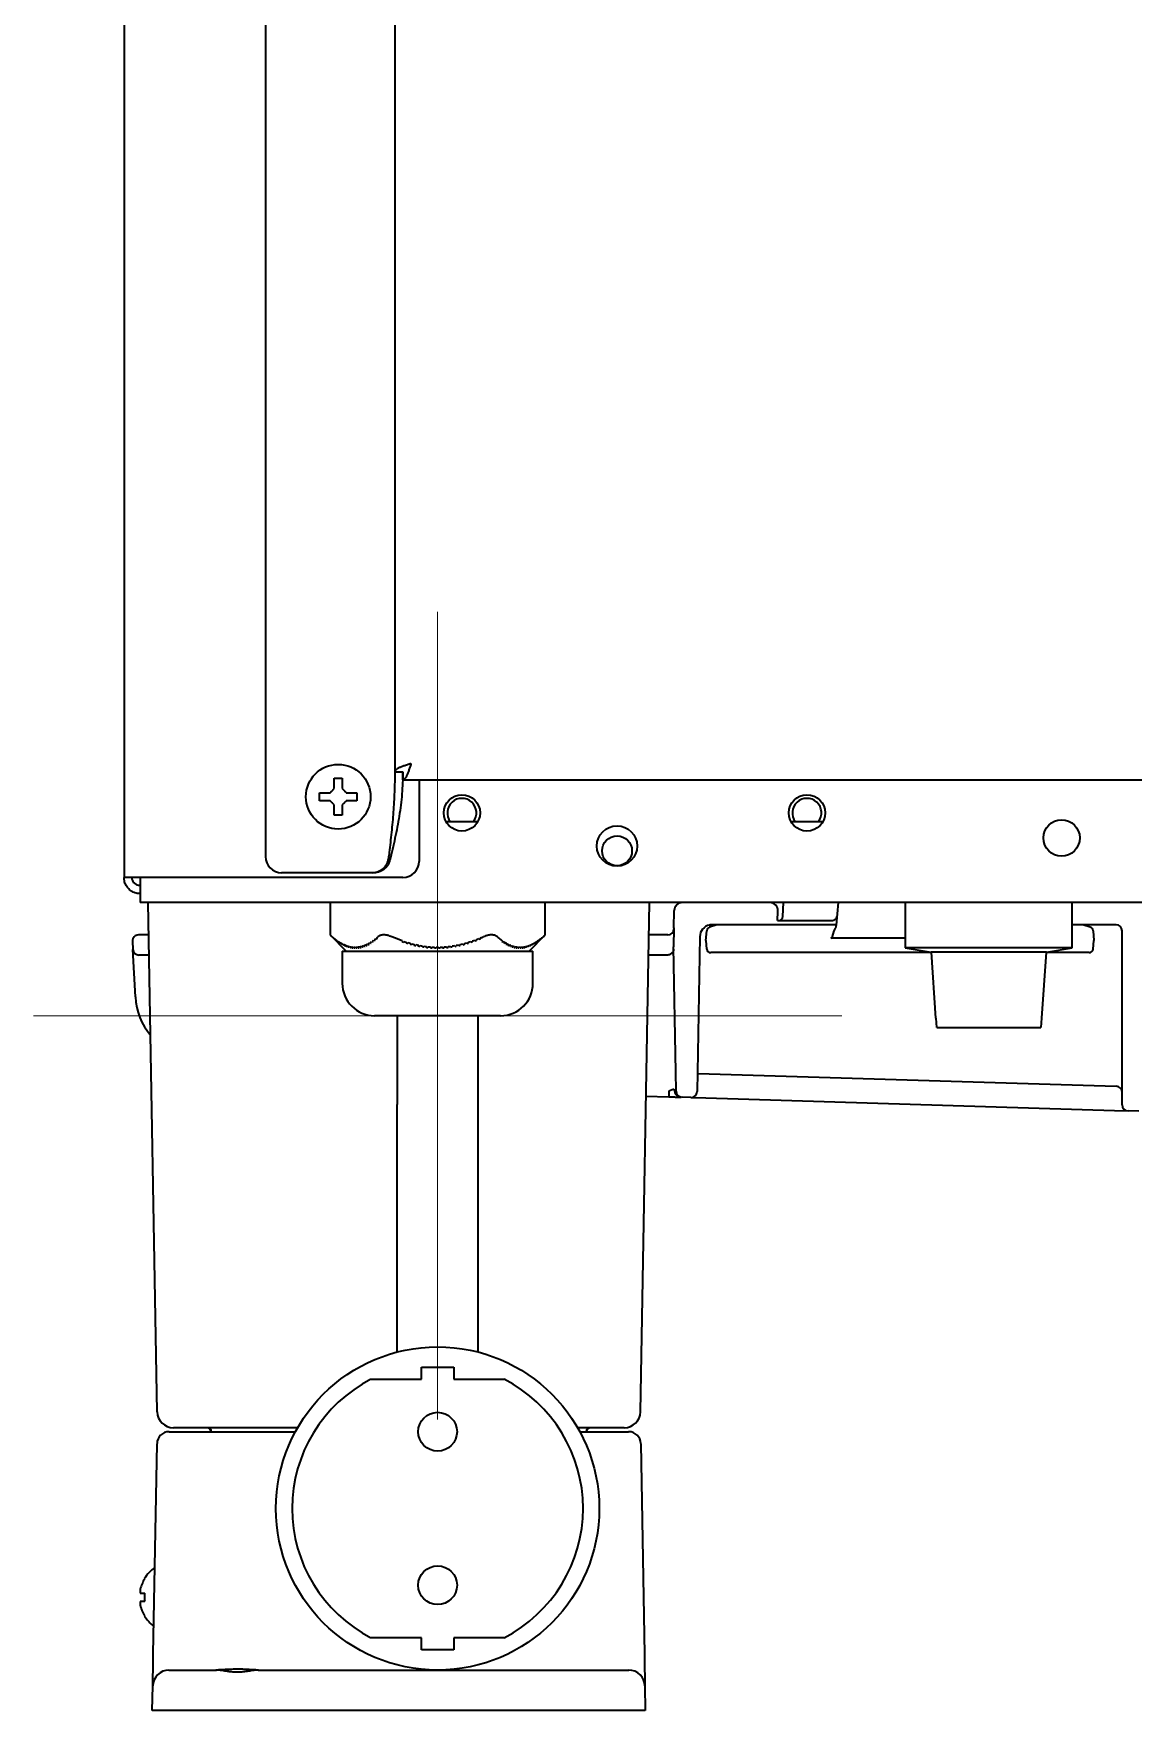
# Model space of a CAD drawing. Extents: x 5809 to 10669, y -850 to 3566.
# Drawn here: x 5809.4 to 5945.5, y 1270.8 to 1478.4 of the extents above; entities that cross this region are included whole.
import ezdxf

# ---------------------------------------------------------------- set-up
doc = ezdxf.new("R2010")
doc.units = 0
doc.header["$LTSCALE"] = 5
doc.layers.get('0').update_dxf_attribs({"linetype": 'CONTINUOUS', "lineweight": 0})
doc.layers.add('1', color=7, linetype='CONTINUOUS', true_color=0xffffff)

msp = doc.modelspace()

# ---------------------------------------------------------------- linework, layer by layer
at = {"color": 1}
for p, q in [((5859.37, 1406.83), (5859.37, 1306.83)), ((5809.37, 1356.83), (5909.37, 1356.83))]:
    msp.add_line(p, q, dxfattribs=at)
at = {"layer": '1', "color": 7, "linetype": 'Continuous', "lineweight": 35}
for p, q in [((5820.57, 2073.35), (5820.57, 1373.93)), ((5854.07, 2068.68), (5854.07, 1387.03)), ((5838.07, 2065.03), (5838.07, 1376.53)), ((5854.07, 1387.03), (5855.07, 1387.03)), ((5855.07, 1386.03), (5855.07, 1387.03)), ((5855.07, 1386.03), (6231.07, 1386.03)), ((5857.07, 1386.03), (5857.07, 1375.93)), ((5844.77, 1383.93), (5844.77, 1384.43)), ((5844.77, 1383.43), (5844.77, 1383.93)), ((5849.37, 1384.43), (5849.37, 1383.93)), ((5849.37, 1383.93), (5849.37, 1383.43)), ((5864.34, 1380.83), (5860.41, 1380.83)), ((5907.04, 1380.83), (5903.11, 1380.83)), ((5851.26, 1374.53), (5840.07, 1374.53)), ((5851.48, 1374.53), (5851.26, 1374.53)), ((5822.57, 1373.93), (5820.57, 1373.93)), ((5855.07, 1373.93), (5822.57, 1373.93)), ((5822.57, 1373.93), (5822.57, 1372.83)), ((5822.57, 1372.83), (5822.57, 1370.83)), ((6678.57, 1370.83), (5822.57, 1370.83)), ((5824.67, 1307.79), (5823.57, 1370.83)), ((5846.06, 1370.83), (5846.06, 1366.83)), ((5872.69, 1366.83), (5872.69, 1370.83)), ((5884.47, 1307.79), (5885.57, 1370.83)), ((5900.7, 1370.83), (5900.7, 1370.8)), ((5902.09, 1369.11), (5902.15, 1370.83)), ((5908.92, 1370.83), (5908.67, 1368.03)), ((5917.24, 1370.83), (5917.24, 1365.23)), ((5937.9, 1365.23), (5937.9, 1370.83)), ((5888.61, 1367.72), (5888.65, 1369.84)), ((5893.92, 1368.08), (5893.02, 1367.77)), ((5908.67, 1368.08), (5893.31, 1368.08)), ((5908.67, 1368.08), (5897.31, 1368.08)), ((5901.42, 1368.63), (5908.26, 1368.63)), ((5943.32, 1368.08), (5937.9, 1368.08)), ((5940.13, 1367.77), (5939.22, 1368.08)), ((5821.61, 1366.04), (5821.67, 1365.04)), ((5823.64, 1366.83), (5822.36, 1366.83)), ((5846.06, 1366.83), (5848.06, 1364.83)), ((5846.96, 1366.1), (5847.04, 1366.01)), ((5847.06, 1366.03), (5847.14, 1365.94)), ((5847.21, 1365.94), (5847.29, 1365.84)), ((5847.31, 1365.87), (5847.39, 1365.78)), ((5851.04, 1365.75), (5850.96, 1365.85)), ((5851.14, 1365.81), (5851.06, 1365.91)), ((5851.29, 1365.91), (5851.21, 1366)), ((5851.39, 1365.98), (5851.31, 1366.07)), ((5851.54, 1366.08), (5851.46, 1366.18)), ((5854.98, 1366.1), (5854.98, 1366.01)), ((5855.18, 1366.03), (5855.18, 1365.94)), ((5855.48, 1365.94), (5855.48, 1365.84)), ((5855.68, 1365.87), (5855.68, 1365.78)), ((5862.98, 1365.75), (5862.98, 1365.85)), ((5863.18, 1365.81), (5863.18, 1365.91)), ((5863.48, 1365.91), (5863.48, 1366)), ((5863.68, 1365.98), (5863.68, 1366.07)), ((5863.98, 1366.08), (5863.98, 1366.18)), ((5864.18, 1366.16), (5864.18, 1366.25)), ((5864.48, 1366.28), (5864.48, 1366.37)), ((5864.68, 1366.36), (5864.68, 1366.45)), ((5867.4, 1366.1), (5867.31, 1366.01)), ((5867.5, 1366.03), (5867.41, 1365.94)), ((5867.65, 1365.94), (5867.56, 1365.84)), ((5867.75, 1365.87), (5867.66, 1365.78)), ((5870.69, 1364.83), (5872.69, 1366.83)), ((5871.31, 1365.75), (5871.4, 1365.85)), ((5871.41, 1365.81), (5871.5, 1365.91)), ((5871.56, 1365.91), (5871.65, 1366)), ((5871.66, 1365.98), (5871.75, 1366.07)), ((5871.81, 1366.08), (5871.9, 1366.18)), ((5887.86, 1366.83), (5885.5, 1366.83)), ((5888.61, 1367.72), (5888.57, 1365.33)), ((5891.81, 1366.6), (5891.51, 1349.84)), ((5892.57, 1366.13), (5892.68, 1367.34)), ((5892.57, 1366.13), (5892.66, 1365.08)), ((5917.24, 1366.41), (5908.03, 1366.41)), ((5940.47, 1367.34), (5940.57, 1366.13)), ((5940.48, 1365.08), (5940.57, 1366.13)), ((5944.07, 1348.2), (5944.07, 1367.33)), ((5821.97, 1359.15), (5821.67, 1365.04)), ((5823.69, 1364.33), (5822.42, 1364.33)), ((5847.46, 1365.79), (5847.54, 1365.69)), ((5847.56, 1365.73), (5847.64, 1365.64)), ((5847.57, 1364.83), (5871.17, 1364.83)), ((5847.57, 1364.83), (5847.57, 1360.83)), ((5847.71, 1365.66), (5847.79, 1365.56)), ((5847.81, 1365.61), (5847.89, 1365.52)), ((5847.96, 1365.55), (5848.04, 1365.45)), ((5848.06, 1365.51), (5848.14, 1365.41)), ((5848.21, 1365.46), (5848.29, 1365.36)), ((5848.31, 1365.43), (5848.39, 1365.33)), ((5848.46, 1365.39), (5848.54, 1365.29)), ((5848.56, 1365.37), (5848.64, 1365.27)), ((5848.71, 1365.34), (5848.79, 1365.24)), ((5848.81, 1365.33), (5848.89, 1365.23)), ((5848.96, 1365.32), (5849.04, 1365.22)), ((5849.06, 1365.31), (5849.14, 1365.21)), ((5849.21, 1365.31), (5849.29, 1365.21)), ((5849.31, 1365.31), (5849.39, 1365.21)), ((5849.54, 1365.23), (5849.46, 1365.33)), ((5849.64, 1365.24), (5849.56, 1365.34)), ((5849.79, 1365.26), (5849.71, 1365.36)), ((5849.89, 1365.28), (5849.81, 1365.38)), ((5850.04, 1365.32), (5849.96, 1365.42)), ((5850.14, 1365.35), (5850.06, 1365.45)), ((5850.29, 1365.4), (5850.21, 1365.5)), ((5850.39, 1365.44), (5850.31, 1365.53)), ((5850.54, 1365.5), (5850.46, 1365.59)), ((5850.64, 1365.54), (5850.56, 1365.64)), ((5850.79, 1365.62), (5850.71, 1365.71)), ((5850.89, 1365.67), (5850.81, 1365.76)), ((5855.98, 1365.79), (5855.98, 1365.69)), ((5856.18, 1365.73), (5856.18, 1365.64)), ((5856.48, 1365.66), (5856.48, 1365.56)), ((5856.68, 1365.61), (5856.68, 1365.52)), ((5856.98, 1365.55), (5856.98, 1365.45)), ((5857.18, 1365.51), (5857.18, 1365.41)), ((5857.48, 1365.46), (5857.48, 1365.36)), ((5857.68, 1365.43), (5857.68, 1365.33)), ((5857.98, 1365.39), (5857.98, 1365.29)), ((5858.18, 1365.37), (5858.18, 1365.27)), ((5858.48, 1365.34), (5858.48, 1365.24)), ((5858.68, 1365.33), (5858.68, 1365.23)), ((5858.98, 1365.32), (5858.98, 1365.22)), ((5859.18, 1365.31), (5859.18, 1365.21)), ((5859.48, 1365.31), (5859.48, 1365.21)), ((5859.68, 1365.31), (5859.68, 1365.21)), ((5859.98, 1365.23), (5859.98, 1365.33)), ((5860.18, 1365.24), (5860.18, 1365.34)), ((5860.48, 1365.26), (5860.48, 1365.36)), ((5860.68, 1365.28), (5860.68, 1365.38)), ((5860.98, 1365.32), (5860.98, 1365.42)), ((5861.18, 1365.35), (5861.18, 1365.45)), ((5861.48, 1365.4), (5861.48, 1365.5)), ((5861.68, 1365.44), (5861.68, 1365.53)), ((5861.98, 1365.5), (5861.98, 1365.59)), ((5862.18, 1365.54), (5862.18, 1365.64)), ((5862.48, 1365.62), (5862.48, 1365.71)), ((5862.68, 1365.67), (5862.68, 1365.76)), ((5867.9, 1365.79), (5867.81, 1365.69)), ((5868, 1365.73), (5867.91, 1365.64)), ((5868.15, 1365.66), (5868.06, 1365.56)), ((5868.25, 1365.61), (5868.16, 1365.52)), ((5868.4, 1365.55), (5868.31, 1365.45)), ((5868.5, 1365.51), (5868.41, 1365.41)), ((5868.65, 1365.46), (5868.56, 1365.36)), ((5868.75, 1365.43), (5868.66, 1365.33)), ((5868.9, 1365.39), (5868.81, 1365.29)), ((5869, 1365.37), (5868.91, 1365.27)), ((5869.15, 1365.34), (5869.06, 1365.24)), ((5869.25, 1365.33), (5869.16, 1365.23)), ((5869.4, 1365.32), (5869.31, 1365.22)), ((5869.5, 1365.31), (5869.41, 1365.21)), ((5869.65, 1365.31), (5869.56, 1365.21)), ((5869.75, 1365.31), (5869.66, 1365.21)), ((5869.81, 1365.23), (5869.9, 1365.33)), ((5869.91, 1365.24), (5870, 1365.34)), ((5870.06, 1365.26), (5870.15, 1365.36)), ((5870.16, 1365.28), (5870.25, 1365.38)), ((5870.31, 1365.32), (5870.4, 1365.42)), ((5870.41, 1365.35), (5870.5, 1365.45)), ((5870.56, 1365.4), (5870.65, 1365.5)), ((5870.66, 1365.44), (5870.75, 1365.53)), ((5870.81, 1365.5), (5870.9, 1365.59)), ((5870.91, 1365.54), (5871, 1365.64)), ((5871.06, 1365.62), (5871.15, 1365.71)), ((5871.16, 1365.67), (5871.25, 1365.76)), ((5871.17, 1360.83), (5871.17, 1364.83)), ((5887.85, 1364.33), (5885.46, 1364.33)), ((5888.57, 1365.32), (5888.57, 1365.33)), ((5888.84, 1349.88), (5888.57, 1365.32)), ((5900.57, 1364.63), (5893.16, 1364.63)), ((5920.43, 1364.63), (5900.57, 1364.63)), ((5917.24, 1365.23), (5920.42, 1364.67)), ((5927.57, 1365.23), (5917.24, 1365.23)), ((5920.42, 1364.67), (5920.99, 1356.53)), ((5934.72, 1364.67), (5920.42, 1364.67)), ((5937.9, 1365.23), (5927.57, 1365.23)), ((5934.15, 1356.53), (5934.72, 1364.67)), ((5934.72, 1364.67), (5937.9, 1365.23)), ((5939.98, 1364.63), (5934.72, 1364.63)), ((5867.17, 1356.83), (5851.57, 1356.83)), ((5854.37, 1356.83), (5854.37, 1345.83)), ((5864.37, 1345.83), (5864.37, 1356.83)), ((5921.07, 1356.53), (5920.99, 1356.53)), ((5921.15, 1355.37), (5921.07, 1356.53)), ((5934.08, 1356.53), (5934, 1355.37)), ((5934.15, 1356.53), (5934.08, 1356.53)), ((5921.15, 1355.37), (5934, 1355.37)), ((5888.88, 1347.47), (5888.84, 1349.88)), ((5891.51, 1349.84), (5891.47, 1347.44)), ((5891.51, 1349.68), (5892.99, 1349.64)), ((5892.99, 1349.64), (5943.35, 1348.09)), ((5888.76, 1347.31), (5888.74, 1347.29)), ((5944.07, 1345.79), (5944.07, 1348.2)), ((5854.37, 1315.19), (5854.37, 1345.83)), ((5864.37, 1315.19), (5864.37, 1345.83)), ((5885.15, 1346.87), (5888, 1346.79)), ((5889.27, 1346.77), (5889.43, 1346.74)), ((5890.7, 1346.7), (5889.61, 1346.74)), ((5890.7, 1346.7), (5892.54, 1346.65)), ((5892.54, 1346.65), (5943.14, 1345.1)), ((5943.14, 1345.1), (5944.8, 1345.04)), ((5946.14, 1345), (5944.8, 1345.04)), ((5857.37, 1313.33), (5861.37, 1313.33)), ((5857.37, 1311.83), (5857.37, 1313.33)), ((5861.37, 1313.33), (5861.37, 1311.83)), ((5851.13, 1311.83), (5857.37, 1311.83)), ((5861.37, 1311.83), (5867.62, 1311.83)), ((5828.67, 1305.83), (5826.67, 1305.83)), ((5842.05, 1305.83), (5828.67, 1305.83)), ((5880.47, 1305.83), (5876.69, 1305.83)), ((5882.47, 1305.83), (5880.47, 1305.83)), ((5824.19, 1277.79), (5824.65, 1303.85)), ((5826.15, 1305.33), (5828.65, 1305.33)), ((5828.65, 1305.33), (5841.77, 1305.33)), ((5831.33, 1305.33), (5831.33, 1305.33)), ((5876.97, 1305.33), (5880.5, 1305.33)), ((5877.81, 1305.33), (5877.81, 1305.33)), ((5880.5, 1305.33), (5883, 1305.33)), ((5884.5, 1303.85), (5884.95, 1277.79)), ((5823.09, 1287.13), (5823.13, 1287.13)), ((5823.13, 1282.53), (5823.09, 1282.53)), ((5857.37, 1279.83), (5851.13, 1279.83)), ((5857.37, 1278.33), (5857.37, 1279.83)), ((5861.37, 1279.83), (5861.37, 1278.33)), ((5867.62, 1279.83), (5861.37, 1279.83)), ((5861.37, 1278.33), (5857.37, 1278.33)), ((5826.13, 1275.83), (5828.13, 1275.83)), ((5828.13, 1275.83), (5832, 1275.83)), ((5837.15, 1275.83), (5881.02, 1275.83)), ((5881.02, 1275.83), (5883.02, 1275.83)), ((5824.07, 1270.83), (5824.13, 1273.86)), ((5885.02, 1273.86), (5885.07, 1270.83)), ((5828.07, 1270.83), (5824.07, 1270.83)), ((5881.07, 1270.83), (5828.07, 1270.83)), ((5885.07, 1270.83), (5881.07, 1270.83))]:
    msp.add_line(p, q, dxfattribs=at)
for centre, radius in [((5847.07, 1383.93), 4), ((5862.37, 1381.93), 2.25), ((5905.07, 1381.93), 2.25), ((5936.57, 1378.83), 2.25), ((5881.57, 1377.83), 2.5), ((5881.57, 1377.23), 1.85), ((5859.37, 1295.83), 20), ((5859.37, 1305.33), 2.4), ((5859.37, 1286.33), 2.4)]:
    msp.add_circle(centre, radius, dxfattribs=at)
for centre, radius, start, end in [((5862.37, 1381.93), 1.8, 322.335, 217.6651), ((5905.07, 1381.93), 1.8, 322.335, 217.6651), ((5840.07, 1376.53), 2, 180, 270), ((5855.07, 1375.93), 2, 270, 0), ((5889.65, 1369.83), 1, 90, 179), ((5893.31, 1366.58), 1.5, 101.3798, 179), ((5901.59, 1369.13), 0.5, 270, 358), ((5908.26, 1369.13), 0.5, 270, 355), ((5943.32, 1367.33), 0.75, 0, 90), ((5822.36, 1366.08), 0.75, 90, 183), ((5860.52, 1381.78), 16.72, 250.6347, 251.3596), ((5860.32, 1381.37), 16.18, 251.4874, 252.6044), ((5860.01, 1380.36), 15.12, 253.3699, 254.5529), ((5858.78, 1380.2), 14.96, 285.1095, 286.3033), ((5858.49, 1381.19), 15.99, 287.0762, 288.2044), ((5858.29, 1381.59), 16.51, 288.3309, 289.0635), ((5858.11, 1382.33), 17.18, 288.9327, 289.9937), ((5857.85, 1382.81), 17.81, 290.127, 290.8138), ((5857.63, 1383.61), 18.56, 290.6769, 291.6703), ((5857.31, 1384.19), 19.29, 291.8086, 292.4498), ((5857.01, 1385.13), 20.19, 292.3099, 293.3875), ((5887.86, 1367.58), 0.75, 270, 359), ((5893.18, 1367.3), 0.5, 108.4349, 175), ((5939.97, 1367.3), 0.5, 5, 71.5651), ((5822.42, 1365.08), 0.75, 183, 270), ((5860.17, 1380.68), 15.57, 252.4802, 253.2505), ((5859.89, 1379.74), 14.58, 254.4385, 255.2528), ((5859.77, 1379.49), 14.22, 255.3616, 256.6075), ((5859.69, 1378.93), 13.75, 256.5049, 257.3605), ((5859.61, 1378.77), 13.47, 257.4568, 258.7606), ((5859.55, 1378.27), 13.07, 258.6721, 259.565), ((5859.49, 1378.17), 12.87, 259.6467, 261.0015), ((5859.46, 1377.74), 12.53, 260.9289, 261.8539), ((5859.42, 1377.71), 12.41, 261.9191, 263.3162), ((5859.4, 1377.34), 12.13, 263.2614, 264.2119), ((5859.39, 1377.38), 12.08, 264.2591, 265.6881), ((5859.38, 1377.07), 11.86, 265.6523, 266.6207), ((5859.38, 1377.18), 11.87, 266.6487, 268.0978), ((5859.37, 1376.93), 11.72, 268.082, 269.06), ((5859.37, 1377.11), 11.8, 269.068, 270.5245), ((5859.37, 1376.92), 11.71, 270.5291, 271.5078), ((5859.37, 1377.16), 11.85, 271.4954, 272.9467), ((5859.37, 1377.04), 11.83, 272.9713, 273.9419), ((5859.36, 1377.34), 12.03, 273.9095, 275.3427), ((5859.35, 1377.28), 12.07, 275.3867, 276.3408), ((5859.33, 1377.65), 12.34, 276.2891, 277.6923), ((5859.3, 1377.66), 12.45, 277.7546, 278.6844), ((5859.27, 1378.09), 12.78, 278.6147, 279.9773), ((5859.22, 1378.17), 12.97, 280.0563, 280.955), ((5859.16, 1378.66), 13.36, 280.869, 282.1819), ((5859.08, 1378.81), 13.62, 282.2759, 283.138), ((5859, 1379.36), 14.08, 283.0377, 284.2937), ((5858.89, 1379.59), 14.43, 284.4006, 285.222), ((5858.63, 1380.52), 15.39, 286.421, 287.1989), ((5893.16, 1365.13), 0.5, 185, 270), ((5939.98, 1365.13), 0.5, 270, 355), ((5851.57, 1360.83), 4, 180, 270), ((5867.17, 1360.83), 4, 270, 0), ((5829.96, 1359.57), 8, 183, 220.2671), ((5889.63, 1347.49), 0.75, 181, 268.243), ((5890.72, 1347.45), 0.75, 268.243, 359), ((5943.32, 1347.34), 0.75, 0, 88.243), ((5944.82, 1345.79), 0.75, 180, 268.243), ((5859.37, 1295.83), 18, 117.266, 242.734), ((5859.37, 1295.83), 18, 297.266, 62.734), ((5826.67, 1307.83), 2, 181, 270), ((5882.47, 1307.83), 2, 270, 359), ((5830.83, 1305.33), 0.5, 1, 90), ((5830.87, 1305.33), 0.5, 0, 90), ((5878.27, 1305.33), 0.5, 90, 180), ((5878.31, 1305.33), 0.5, 90, 179), ((5826.15, 1303.83), 1.5, 90, 179), ((5883, 1303.83), 1.5, 1, 90), ((5827.19, 1284.63), 4.8, 125.8498, 148.4186), ((5826.87, 1284.83), 3.78, 172.3959, 179.9965), ((5826.87, 1284.83), 3.78, 180.0035, 187.6041), ((5827.19, 1285.03), 4.8, 211.5837, 232.2532), ((5826.13, 1273.83), 2, 90, 179), ((5883.02, 1273.83), 2, 1, 90)]:
    msp.add_arc(centre, radius, start, end, dxfattribs=at)
for centre, major_axis, ratio, start_param, end_param in [((5900.48, 1369.83), (0.707, 0.707), 1, 5.442385, 7.068565), ((5849.82, 1381.78), (0, 16.72), 0.5, 2.803604, 2.816256), ((5849.63, 1381.37), (0, 16.18), 0.5, 2.818486, 2.837982), ((5849.47, 1380.36), (0, 15.12), 0.5, 2.851342, 2.87199), ((5848.86, 1380.2), (0, 14.96), 0.5, 3.405302, 3.426138), ((5848.71, 1381.19), (0, 15.99), 0.5, 3.439628, 3.459319), ((5848.7, 1381.59), (0, 16.51), 0.5, 3.461528, 3.474314), ((5848.52, 1382.33), (0, 17.18), 0.5, 3.472031, 3.490549), ((5848.48, 1382.81), (0, 17.81), 0.5, 3.492876, 3.504862), ((5848.28, 1383.61), (0, 18.56), 0.5, 3.502473, 3.519811), ((5983.26, 1530.47), (0, 223.82), 0.866025, 2.394555, 2.395164), ((5969.56, 1514.66), (0, 201.27), 0.866025, 2.39908, 2.399754), ((5848.21, 1384.19), (0, 19.29), 0.5, 3.522224, 3.533416), ((5847.97, 1385.13), (0, 20.19), 0.5, 3.530974, 3.549782), ((5961.7, 1505.59), (0, 188.32), 0.866025, 2.402197, 2.402916), ((5870.08, 1381.78), (0, 16.72), 0.5, 2.803604, 2.816256), ((5870.06, 1381.37), (0, 16.18), 0.5, 2.818486, 2.837982), ((5869.91, 1380.36), (0, 15.12), 0.5, 2.851342, 2.87199), ((5869.3, 1380.2), (0, 14.96), 0.5, 3.405302, 3.426138), ((5869.15, 1381.19), (0, 15.99), 0.5, 3.439628, 3.459319), ((5868.96, 1381.59), (0, 16.51), 0.5, 3.461528, 3.474314), ((5868.96, 1382.33), (0, 17.18), 0.5, 3.472031, 3.490549), ((5868.74, 1382.81), (0, 17.81), 0.5, 3.492876, 3.504862), ((5740.29, 1530.47), (0, 223.82), 0.866025, 3.888021, 3.88863), ((5868.72, 1383.61), (0, 18.56), 0.5, 3.502473, 3.519811), ((5754.29, 1514.66), (0, 201.27), 0.866025, 3.883432, 3.884106), ((5868.48, 1384.19), (0, 19.29), 0.5, 3.522224, 3.533416), ((5762.35, 1505.59), (0, 188.32), 0.866025, 3.88027, 3.880988), ((5868.41, 1385.13), (0, 20.19), 0.5, 3.530974, 3.549782), ((5908.39, 1370.51), (0.36, 4.1), 0.121482, 3.152266, 3.833542), ((5849.64, 1380.68), (0, 15.57), 0.5, 2.835814, 2.849259), ((5849.5, 1379.74), (0, 14.58), 0.5, 2.869992, 2.884205), ((5849.35, 1379.49), (0, 14.22), 0.5, 2.886105, 2.907849), ((5849.4, 1378.93), (0, 13.75), 0.5, 2.90606, 2.920993), ((5849.27, 1378.77), (0, 13.47), 0.5, 2.922673, 2.945428), ((5849.33, 1378.27), (0, 13.07), 0.5, 2.943883, 2.959468), ((5849.21, 1378.17), (0, 12.87), 0.5, 2.960893, 2.984539), ((5849.28, 1377.74), (0, 12.53), 0.5, 2.983273, 2.999417), ((5849.18, 1377.71), (0, 12.41), 0.5, 3.000555, 3.024939), ((5849.26, 1377.34), (0, 12.13), 0.5, 3.023982, 3.040571), ((5849.16, 1377.38), (0, 12.08), 0.5, 3.041395, 3.066336), ((5849.24, 1377.07), (0, 11.86), 0.5, 3.065712, 3.082613), ((5849.15, 1377.18), (0, 11.87), 0.5, 3.083101, 3.108394), ((5849.24, 1376.93), (0, 11.72), 0.5, 3.108118, 3.125186), ((5849.15, 1377.11), (0, 11.8), 0.5, 3.125326, 3.150747), ((5849.24, 1376.92), (0, 11.71), 0.5, 3.150828, 3.167908), ((5849.15, 1377.16), (0, 11.85), 0.5, 3.167692, 3.193022), ((5849.24, 1377.04), (0, 11.83), 0.5, 3.193452, 3.210392), ((5849.15, 1377.34), (0, 12.03), 0.5, 3.209826, 3.234841), ((5849.23, 1377.28), (0, 12.07), 0.5, 3.235609, 3.252261), ((5849.13, 1377.65), (0, 12.34), 0.5, 3.251358, 3.275849), ((5849.2, 1377.66), (0, 12.45), 0.5, 3.276936, 3.293163), ((5849.1, 1378.09), (0, 12.78), 0.5, 3.291947, 3.315729), ((5849.16, 1378.17), (0, 12.97), 0.5, 3.317108, 3.332793), ((5849.05, 1378.66), (0, 13.36), 0.5, 3.331293, 3.354207), ((5849.1, 1378.81), (0, 13.62), 0.5, 3.355847, 3.370895), ((5848.97, 1379.36), (0, 14.08), 0.5, 3.369144, 3.391064), ((5849, 1379.59), (0, 14.43), 0.5, 3.39293, 3.407267), ((5848.87, 1380.52), (0, 15.39), 0.5, 3.428193, 3.44177), ((5869.9, 1380.68), (0, 15.57), 0.5, 2.835814, 2.849259), ((5869.77, 1379.74), (0, 14.58), 0.5, 2.869992, 2.884205), ((5869.79, 1379.49), (0, 14.22), 0.5, 2.886105, 2.907849), ((5869.66, 1378.93), (0, 13.75), 0.5, 2.90606, 2.920993), ((5869.71, 1378.77), (0, 13.47), 0.5, 2.922673, 2.945428), ((5869.59, 1378.27), (0, 13.07), 0.5, 2.943883, 2.959468), ((5869.65, 1378.17), (0, 12.87), 0.5, 2.960893, 2.984539), ((5869.55, 1377.74), (0, 12.53), 0.5, 2.983273, 2.999417), ((5869.62, 1377.71), (0, 12.41), 0.5, 3.000555, 3.024939), ((5869.52, 1377.34), (0, 12.13), 0.5, 3.023982, 3.040571), ((5869.6, 1377.38), (0, 12.08), 0.5, 3.041395, 3.066336), ((5869.51, 1377.07), (0, 11.86), 0.5, 3.065712, 3.082613), ((5869.59, 1377.18), (0, 11.87), 0.5, 3.083101, 3.108394), ((5869.51, 1376.93), (0, 11.72), 0.5, 3.108118, 3.125186), ((5869.59, 1377.11), (0, 11.8), 0.5, 3.125326, 3.150747), ((5869.51, 1376.92), (0, 11.71), 0.5, 3.150828, 3.167908), ((5869.59, 1377.16), (0, 11.85), 0.5, 3.167692, 3.193022), ((5869.5, 1377.04), (0, 11.83), 0.5, 3.193452, 3.210392), ((5869.59, 1377.34), (0, 12.03), 0.5, 3.209826, 3.234841), ((5869.49, 1377.28), (0, 12.07), 0.5, 3.235609, 3.252261), ((5869.57, 1377.65), (0, 12.34), 0.5, 3.251358, 3.275849), ((5869.47, 1377.66), (0, 12.45), 0.5, 3.276936, 3.293163), ((5869.54, 1378.09), (0, 12.78), 0.5, 3.291947, 3.315729), ((5869.43, 1378.17), (0, 12.97), 0.5, 3.317108, 3.332793), ((5869.49, 1378.66), (0, 13.36), 0.5, 3.331293, 3.354207), ((5869.36, 1378.81), (0, 13.62), 0.5, 3.355847, 3.370895), ((5869.41, 1379.36), (0, 14.08), 0.5, 3.369144, 3.391064), ((5869.27, 1379.59), (0, 14.43), 0.5, 3.39293, 3.407267), ((5869.13, 1380.52), (0, 15.39), 0.5, 3.428193, 3.44177), ((5887.94, 1347.46), (0.649, 0.262), 0.028358, 0.116814, 1.499209), ((5889.46, 1347.49), (0.023, 0.75), 0.996609, 1.881575, 2.842741), ((5889.49, 1347.49), (0.023, 0.75), 0.996052, 1.846563, 3.141121)]:
    msp.add_ellipse(centre, major_axis=major_axis, ratio=ratio, start_param=start_param, end_param=end_param, dxfattribs=at)
for points, knots in [([(5854.07, 1387.03), (5854.07, 1386.19), (5854.04, 1384.53), (5853.9, 1382.03), (5853.67, 1379.53), (5853.45, 1377.61), (5853.32, 1376.53), (5853.29, 1376.28)], [0, 0, 0, 0, 0.232572, 0.465144, 0.697716, 0.930287, 1, 1, 1, 1]), ([(5855.07, 1387.03), (5855.07, 1386.57), (5855.06, 1386.11), (5855.02, 1385.19), (5854.99, 1384.74), (5854.92, 1383.82), (5854.87, 1383.36), (5854.75, 1382.45), (5854.69, 1381.99), (5854.54, 1381.07), (5854.46, 1380.62), (5854.29, 1379.7), (5854.19, 1379.24), (5853.99, 1378.33), (5853.89, 1377.87), (5853.67, 1376.95), (5853.56, 1376.5), (5853.45, 1376.04)], [0, 0, 0, 0, 0.125, 0.125, 0.25, 0.25, 0.375, 0.375, 0.5, 0.5, 0.625, 0.625, 0.75, 0.75, 0.875, 0.875, 1, 1, 1, 1]), ([(5847.57, 1386.23), (5847.57, 1386.02), (5847.57, 1385.81), (5847.57, 1385.49), (5847.57, 1385.38), (5847.57, 1385.15), (5847.57, 1385.04), (5847.57, 1384.93)], [0, 0, 0, 0, 0.5, 0.5, 0.75, 0.75, 1, 1, 1, 1]), ([(5844.77, 1384.43), (5844.98, 1384.43), (5845.19, 1384.43), (5845.51, 1384.43), (5845.62, 1384.43), (5845.84, 1384.43), (5845.96, 1384.43), (5846.07, 1384.43)], [0, 0, 0, 0, 0.5, 0.5, 0.75, 0.75, 1, 1, 1, 1]), ([(5846.57, 1381.63), (5846.57, 1381.83), (5846.57, 1382.04), (5846.57, 1382.36), (5846.57, 1382.47), (5846.57, 1382.7), (5846.57, 1382.81), (5846.57, 1382.93)], [0, 0, 0, 0, 0.5, 0.5, 0.75, 0.75, 1, 1, 1, 1]), ([(5849.37, 1383.43), (5849.17, 1383.43), (5848.96, 1383.43), (5848.64, 1383.43), (5848.53, 1383.43), (5848.3, 1383.43), (5848.19, 1383.43), (5848.07, 1383.43)], [0, 0, 0, 0, 0.5, 0.5, 0.75, 0.75, 1, 1, 1, 1]), ([(5853.07, 1375.59), (5853.1, 1375.64), (5853.13, 1375.7), (5853.18, 1375.81), (5853.2, 1375.86), (5853.23, 1375.98), (5853.25, 1376.04), (5853.27, 1376.16), (5853.28, 1376.22), (5853.29, 1376.28)], [0, 0, 0, 0, 0.25, 0.25, 0.5, 0.5, 0.75, 0.75, 1, 1, 1, 1]), ([(5851.26, 1374.53), (5851.35, 1374.53), (5851.44, 1374.53), (5851.63, 1374.56), (5851.72, 1374.57), (5851.85, 1374.61), (5851.89, 1374.62), (5851.96, 1374.65), (5851.98, 1374.65), (5852.02, 1374.67), (5852.04, 1374.68), (5852.15, 1374.72), (5852.23, 1374.76), (5852.39, 1374.85), (5852.47, 1374.91), (5852.56, 1374.98), (5852.58, 1374.99), (5852.61, 1375.02), (5852.66, 1375.07), (5852.71, 1375.11), (5852.81, 1375.21), (5852.87, 1375.28), (5852.95, 1375.39), (5852.98, 1375.43), (5853.01, 1375.49), (5853.03, 1375.51), (5853.05, 1375.55), (5853.06, 1375.57), (5853.07, 1375.59)], [0, 0, 0, 0, 0.125, 0.125, 0.25, 0.25, 0.3125, 0.3125, 0.34375, 0.34375, 0.375, 0.375, 0.5, 0.5, 0.625, 0.625, 0.65625, 0.65625, 0.6875, 0.75, 0.75, 0.875, 0.875, 0.9375, 0.9375, 0.96875, 0.96875, 1, 1, 1, 1]), ([(5853.07, 1375.28), (5853.02, 1375.22), (5852.97, 1375.16), (5852.87, 1375.06), (5852.75, 1374.96), (5852.63, 1374.87), (5852.53, 1374.81), (5852.5, 1374.79), (5852.43, 1374.76), (5852.4, 1374.74), (5852.29, 1374.69), (5852.15, 1374.63), (5852.01, 1374.59), (5851.9, 1374.57), (5851.86, 1374.56), (5851.78, 1374.55), (5851.75, 1374.54), (5851.63, 1374.53), (5851.56, 1374.53), (5851.48, 1374.53)], [0, 0, 0, 0, 0.125, 0.125, 0.25, 0.375, 0.375, 0.4375, 0.4375, 0.5, 0.5, 0.625, 0.75, 0.75, 0.8125, 0.8125, 0.875, 0.875, 1, 1, 1, 1]), ([(5853.45, 1376.04), (5853.43, 1375.97), (5853.41, 1375.9), (5853.36, 1375.77), (5853.34, 1375.7), (5853.27, 1375.57), (5853.24, 1375.51), (5853.18, 1375.42), (5853.16, 1375.39), (5853.12, 1375.33), (5853.1, 1375.3), (5853.07, 1375.28)], [0, 0, 0, 0, 0.25, 0.25, 0.5, 0.5, 0.75, 0.75, 0.875, 0.875, 1, 1, 1, 1]), ([(5893.31, 1368.08), (5893.26, 1368.08), (5893.21, 1368.07), (5893.11, 1368.06), (5893.06, 1368.06), (5893.01, 1368.05)], [0, 0, 0, 0, 0.5, 0.5, 1, 1, 1, 1]), ([(5897.31, 1368.08), (5897.26, 1368.08), (5897.2, 1368.08), (5897.09, 1368.08), (5897.04, 1368.08), (5896.95, 1368.08), (5896.92, 1368.08), (5896.86, 1368.08), (5896.84, 1368.08), (5896.75, 1368.08), (5896.69, 1368.08), (5896.63, 1368.08)], [0, 0, 0, 0, 0.25, 0.25, 0.5, 0.5, 0.625, 0.625, 0.75, 0.75, 1, 1, 1, 1]), ([(5908.67, 1368.03), (5908.67, 1367.97), (5908.65, 1367.91), (5908.63, 1367.82), (5908.62, 1367.79), (5908.59, 1367.73), (5908.58, 1367.7), (5908.56, 1367.64), (5908.54, 1367.62), (5908.52, 1367.56), (5908.5, 1367.53), (5908.48, 1367.47), (5908.47, 1367.45), (5908.44, 1367.39), (5908.43, 1367.36), (5908.43, 1367.33)], [0, 0, 0, 0, 0.25, 0.25, 0.375, 0.375, 0.5, 0.5, 0.625, 0.625, 0.75, 0.75, 0.875, 0.875, 1, 1, 1, 1]), ([(5846.06, 1366.83), (5846.06, 1366.83), (5846.06, 1366.82), (5846.09, 1366.8), (5846.1, 1366.79), (5846.13, 1366.76), (5846.14, 1366.76), (5846.15, 1366.74), (5846.17, 1366.73), (5846.2, 1366.71), (5846.25, 1366.66), (5846.28, 1366.63), (5846.32, 1366.6)], [0, 0, 0, 0, 0.248213, 0.248213, 0.498809, 0.498809, 0.561458, 0.561458, 0.624107, 0.749404, 0.749404, 1, 1, 1, 1]), ([(5853.71, 1366.6), (5853.63, 1366.63), (5853.55, 1366.66), (5853.38, 1366.72), (5853.29, 1366.75), (5853.19, 1366.77), (5853.17, 1366.78), (5853.12, 1366.78), (5853.06, 1366.8), (5853, 1366.81), (5852.87, 1366.82), (5852.79, 1366.83), (5852.7, 1366.83), (5852.68, 1366.83), (5852.64, 1366.82), (5852.58, 1366.82), (5852.53, 1366.82), (5852.42, 1366.8), (5852.36, 1366.79), (5852.28, 1366.76), (5852.26, 1366.76), (5852.23, 1366.74), (5852.19, 1366.73), (5852.15, 1366.71), (5852.07, 1366.66), (5852.02, 1366.63), (5851.98, 1366.6)], [0, 0, 0, 0, 0.125, 0.125, 0.25, 0.25, 0.28125, 0.28125, 0.3125, 0.375, 0.375, 0.5, 0.5, 0.53125, 0.53125, 0.5625, 0.625, 0.625, 0.75, 0.75, 0.78125, 0.78125, 0.8125, 0.875, 0.875, 1, 1, 1, 1]), ([(5866.76, 1366.6), (5866.72, 1366.63), (5866.67, 1366.66), (5866.57, 1366.72), (5866.52, 1366.75), (5866.44, 1366.77), (5866.42, 1366.78), (5866.39, 1366.78), (5866.34, 1366.8), (5866.29, 1366.81), (5866.18, 1366.82), (5866.11, 1366.83), (5866.01, 1366.83), (5865.99, 1366.83), (5865.95, 1366.82), (5865.89, 1366.82), (5865.83, 1366.82), (5865.71, 1366.8), (5865.62, 1366.79), (5865.52, 1366.76), (5865.5, 1366.76), (5865.45, 1366.74), (5865.39, 1366.73), (5865.32, 1366.71), (5865.2, 1366.66), (5865.11, 1366.63), (5865.03, 1366.6)], [0, 0, 0, 0, 0.125, 0.125, 0.25, 0.25, 0.28125, 0.28125, 0.3125, 0.375, 0.375, 0.5, 0.5, 0.53125, 0.53125, 0.5625, 0.625, 0.625, 0.75, 0.75, 0.78125, 0.78125, 0.8125, 0.875, 0.875, 1, 1, 1, 1]), ([(5872.42, 1366.6), (5872.46, 1366.63), (5872.5, 1366.66), (5872.57, 1366.72), (5872.59, 1366.75), (5872.62, 1366.77), (5872.63, 1366.78), (5872.64, 1366.78), (5872.65, 1366.8), (5872.66, 1366.81), (5872.68, 1366.82), (5872.69, 1366.83), (5872.69, 1366.83), (5872.69, 1366.83), (5872.69, 1366.83)], [0, 0, 0, 0, 0.249281, 0.249281, 0.498562, 0.498562, 0.560882, 0.560882, 0.623202, 0.747843, 0.747843, 0.997124, 0.997124, 1, 1, 1, 1]), ([(5888.58, 1365.06), (5888.58, 1365.01), (5888.56, 1364.9), (5888.49, 1364.75), (5888.39, 1364.61), (5888.27, 1364.5), (5888.15, 1364.42), (5888.05, 1364.37), (5887.95, 1364.34), (5887.89, 1364.33), (5887.86, 1364.33), (5887.85, 1364.33)], [0, 0, 0, 0, 0.156521, 0.31511, 0.4653, 0.597763, 0.713849, 0.815738, 0.905013, 0.984511, 1, 1, 1, 1]), ([(5887.98, 1347.5), (5887.98, 1347.49), (5887.98, 1347.47), (5887.98, 1347.45), (5887.98, 1347.44), (5887.98, 1347.4), (5887.98, 1347.38), (5887.98, 1347.31), (5887.98, 1347.27), (5887.98, 1347.2), (5887.98, 1347.18), (5887.98, 1347.14), (5887.98, 1347.12), (5887.98, 1347.06), (5887.98, 1347.03), (5887.98, 1346.96), (5887.98, 1346.93), (5887.98, 1346.9), (5887.98, 1346.89), (5887.98, 1346.88), (5887.98, 1346.88), (5887.98, 1346.86), (5887.99, 1346.85), (5887.99, 1346.82), (5887.99, 1346.81), (5887.99, 1346.8), (5887.99, 1346.8), (5887.99, 1346.79), (5888, 1346.79), (5888, 1346.79), (5888, 1346.79), (5888, 1346.79)], [0, 0, 0, 0, 0.03125, 0.03125, 0.0625, 0.0625, 0.125, 0.125, 0.25, 0.25, 0.3125, 0.3125, 0.375, 0.375, 0.5, 0.5, 0.625, 0.625, 0.65625, 0.65625, 0.6875, 0.6875, 0.75, 0.75, 0.875, 0.875, 0.90625, 0.90625, 0.9375, 0.9375, 1, 1, 1, 1]), ([(5888.58, 1347.72), (5888.61, 1347.65), (5888.67, 1347.51), (5888.72, 1347.36), (5888.74, 1347.29)], [0, 0, 0, 0, 0.499883, 1, 1, 1, 1]), ([(5888, 1346.79), (5888.04, 1346.79), (5888.09, 1346.78), (5888.18, 1346.78), (5888.22, 1346.78), (5888.35, 1346.78), (5888.43, 1346.77), (5888.56, 1346.77), (5888.6, 1346.77), (5888.66, 1346.77), (5888.68, 1346.77), (5888.72, 1346.77), (5888.73, 1346.76), (5888.83, 1346.76), (5888.9, 1346.76), (5888.98, 1346.76), (5889, 1346.76), (5889.03, 1346.76), (5889.08, 1346.75), (5889.15, 1346.75), (5889.2, 1346.75), (5889.24, 1346.75), (5889.25, 1346.75), (5889.27, 1346.75), (5889.28, 1346.75), (5889.33, 1346.75), (5889.36, 1346.75), (5889.4, 1346.74), (5889.41, 1346.74), (5889.42, 1346.74), (5889.42, 1346.74), (5889.43, 1346.74), (5889.43, 1346.74), (5889.43, 1346.74)], [0, 0, 0, 0, 0.0625, 0.0625, 0.125, 0.125, 0.25, 0.25, 0.3125, 0.3125, 0.34375, 0.34375, 0.375, 0.375, 0.5, 0.5, 0.53125, 0.53125, 0.5625, 0.625, 0.6875, 0.6875, 0.71875, 0.71875, 0.75, 0.75, 0.875, 0.875, 0.9375, 0.9375, 0.96875, 0.96875, 1, 1, 1, 1]), ([(5823.13, 1287.13), (5823, 1286.92), (5822.9, 1286.71), (5822.76, 1286.39), (5822.72, 1286.28), (5822.64, 1286.05), (5822.61, 1285.94), (5822.58, 1285.83)], [0, 0, 0, 0, 0.5, 0.5, 0.75, 0.75, 1, 1, 1, 1]), ([(5823.13, 1284.33), (5823, 1284.33), (5822.9, 1284.33), (5822.76, 1284.33), (5822.72, 1284.33), (5822.64, 1284.33), (5822.61, 1284.33), (5822.58, 1284.33)], [0, 0, 0, 0, 0.5, 0.5, 0.75, 0.75, 1, 1, 1, 1]), ([(5824.13, 1273.86), (5824.13, 1273.86), (5824.13, 1273.86), (5824.13, 1273.87), (5824.13, 1273.88), (5824.13, 1273.9), (5824.13, 1273.92), (5824.13, 1273.98), (5824.13, 1274.01), (5824.13, 1274.07), (5824.13, 1274.11), (5824.13, 1274.14), (5824.13, 1274.17), (5824.13, 1274.18), (5824.13, 1274.25), (5824.13, 1274.31), (5824.14, 1274.44), (5824.14, 1274.51), (5824.14, 1274.74), (5824.14, 1274.9), (5824.15, 1275.14), (5824.15, 1275.18), (5824.15, 1275.28), (5824.15, 1275.43), (5824.16, 1275.58), (5824.16, 1275.9), (5824.17, 1276.12), (5824.17, 1276.41), (5824.17, 1276.47), (5824.17, 1276.59), (5824.18, 1276.76), (5824.18, 1276.94), (5824.18, 1277.18), (5824.19, 1277.3), (5824.19, 1277.49), (5824.19, 1277.58), (5824.19, 1277.68), (5824.19, 1277.73), (5824.19, 1277.76), (5824.19, 1277.78), (5824.19, 1277.79)], [0, 0, 0, 0, 0.027789, 0.027789, 0.059151, 0.059151, 0.121874, 0.121874, 0.184598, 0.184598, 0.215959, 0.23164, 0.23164, 0.247321, 0.247321, 0.310044, 0.310044, 0.372767, 0.372767, 0.498214, 0.498214, 0.529576, 0.529576, 0.560937, 0.62366, 0.62366, 0.749107, 0.749107, 0.780469, 0.780469, 0.81183, 0.874553, 0.874553, 0.937277, 0.937277, 0.968638, 0.984319, 0.99216, 0.99216, 1, 1, 1, 1]), ([(5884.95, 1277.79), (5884.95, 1277.78), (5884.95, 1277.76), (5884.95, 1277.73), (5884.95, 1277.68), (5884.96, 1277.58), (5884.96, 1277.36), (5884.96, 1277.18), (5884.97, 1276.82), (5884.97, 1276.59), (5884.98, 1275.9), (5884.99, 1275.47), (5885, 1275.08), (5885, 1275.05), (5885, 1275.01), (5885, 1274.98), (5885, 1274.92), (5885, 1274.79), (5885.01, 1274.66), (5885.01, 1274.44), (5885.01, 1274.31), (5885.01, 1274.18), (5885.01, 1274.17), (5885.01, 1274.14), (5885.02, 1274.11), (5885.02, 1274.07), (5885.02, 1274.01), (5885.02, 1273.98), (5885.02, 1273.92), (5885.02, 1273.9), (5885.02, 1273.87), (5885.02, 1273.86), (5885.02, 1273.86)], [0, 0, 0, 0, 0.007834, 0.007834, 0.015669, 0.031338, 0.062676, 0.125352, 0.125352, 0.250703, 0.250703, 0.501407, 0.501407, 0.517076, 0.517076, 0.532745, 0.532745, 0.564083, 0.626759, 0.626759, 0.75211, 0.75211, 0.767779, 0.767779, 0.783448, 0.814786, 0.814786, 0.877462, 0.877462, 0.940138, 0.940138, 1, 1, 1, 1]), ([(5837.2, 1275.83), (5837.1, 1275.83), (5837, 1275.83), (5836.79, 1275.84), (5836.69, 1275.84), (5836.47, 1275.85), (5836.36, 1275.86), (5836.2, 1275.87), (5836.15, 1275.87), (5836.04, 1275.88), (5835.98, 1275.88), (5835.82, 1275.89), (5835.59, 1275.9), (5835.26, 1275.92), (5834.92, 1275.93), (5834.69, 1275.93), (5834.46, 1275.93), (5834.35, 1275.93), (5834.12, 1275.92), (5834.01, 1275.92), (5833.78, 1275.91), (5833.67, 1275.91), (5833.44, 1275.9), (5833.33, 1275.89), (5833.16, 1275.88), (5833.11, 1275.88), (5833, 1275.87), (5832.94, 1275.87), (5832.78, 1275.86), (5832.67, 1275.85), (5832.46, 1275.84), (5832.36, 1275.84), (5832.15, 1275.83), (5832.05, 1275.83), (5831.94, 1275.83)], [0, 0, 0, 0, 0.0625, 0.0625, 0.125, 0.125, 0.1875, 0.1875, 0.21875, 0.21875, 0.25, 0.25, 0.3125, 0.375, 0.4375, 0.5, 0.5, 0.5625, 0.5625, 0.625, 0.625, 0.6875, 0.6875, 0.75, 0.75, 0.78125, 0.78125, 0.8125, 0.8125, 0.875, 0.875, 0.9375, 0.9375, 1, 1, 1, 1]), ([(5837.15, 1275.83), (5837.06, 1275.83), (5836.97, 1275.82), (5836.82, 1275.81), (5836.77, 1275.81), (5836.68, 1275.79), (5836.63, 1275.79), (5836.48, 1275.77), (5836.37, 1275.75), (5836.17, 1275.72), (5836.06, 1275.7), (5835.85, 1275.67), (5835.74, 1275.65), (5835.51, 1275.62), (5835.4, 1275.6), (5835.26, 1275.59), (5835.23, 1275.59), (5835.17, 1275.58), (5835.08, 1275.57), (5834.99, 1275.57), (5834.82, 1275.55), (5834.7, 1275.55), (5834.46, 1275.55), (5834.34, 1275.55), (5834.11, 1275.57), (5833.99, 1275.58), (5833.82, 1275.6), (5833.73, 1275.61), (5833.65, 1275.62), (5833.59, 1275.62), (5833.56, 1275.63), (5833.42, 1275.65), (5833.31, 1275.67), (5833.14, 1275.69), (5833.09, 1275.7), (5832.98, 1275.72), (5832.93, 1275.73), (5832.77, 1275.75), (5832.67, 1275.77), (5832.52, 1275.79), (5832.47, 1275.79), (5832.37, 1275.81), (5832.32, 1275.81), (5832.18, 1275.82), (5832.09, 1275.83), (5832, 1275.83)], [0, 0, 0, 0, 0.0625, 0.0625, 0.09375, 0.09375, 0.125, 0.125, 0.1875, 0.1875, 0.25, 0.25, 0.3125, 0.3125, 0.375, 0.375, 0.390625, 0.390625, 0.40625, 0.4375, 0.4375, 0.5, 0.5, 0.5625, 0.5625, 0.625, 0.625, 0.65625, 0.671875, 0.671875, 0.6875, 0.6875, 0.75, 0.75, 0.78125, 0.78125, 0.8125, 0.8125, 0.875, 0.875, 0.90625, 0.90625, 0.9375, 0.9375, 1, 1, 1, 1])]:
    msp.add_open_spline(points, degree=3, knots=knots, dxfattribs=at)
for points, degree in [([(5856.07, 1388.03), (5856, 1388), (5855.85, 1387.95), (5855.63, 1387.88), (5855.41, 1387.81), (5855.2, 1387.74), (5855.01, 1387.67), (5854.82, 1387.6), (5854.66, 1387.53), (5854.51, 1387.45), (5854.38, 1387.38), (5854.27, 1387.31), (5854.18, 1387.24), (5854.12, 1387.17), (5854.08, 1387.1), (5854.07, 1387.05), (5854.07, 1387.03)], 3), ([(5856.07, 1388.03), (5856.05, 1387.95), (5856, 1387.8), (5855.93, 1387.58), (5855.86, 1387.36), (5855.79, 1387.16), (5855.72, 1386.96), (5855.64, 1386.78), (5855.57, 1386.61), (5855.5, 1386.46), (5855.43, 1386.33), (5855.36, 1386.22), (5855.29, 1386.13), (5855.22, 1386.07), (5855.14, 1386.03), (5855.1, 1386.03), (5855.07, 1386.03)], 3), ([(5846.07, 1384.43), (5846.1, 1384.45), (5846.14, 1384.5), (5846.22, 1384.57), (5846.29, 1384.64), (5846.36, 1384.71), (5846.43, 1384.78), (5846.5, 1384.85), (5846.55, 1384.9), (5846.57, 1384.93)], 3), ([(5846.57, 1384.93), (5846.57, 1384.98), (5846.57, 1385.09), (5846.57, 1385.25), (5846.57, 1385.41), (5846.57, 1385.56), (5846.57, 1385.72), (5846.57, 1385.87), (5846.57, 1386.04), (5846.57, 1386.16), (5846.57, 1386.23)], 3), ([(5846.57, 1386.23), (5846.74, 1386.23), (5847.07, 1386.23), (5847.41, 1386.23), (5847.57, 1386.23)], 3), ([(5847.57, 1384.93), (5847.6, 1384.9), (5847.65, 1384.85), (5847.72, 1384.78), (5847.8, 1384.7), (5847.87, 1384.63), (5847.93, 1384.56), (5848, 1384.5), (5848.05, 1384.45), (5848.07, 1384.43)], 3), ([(5846.07, 1383.43), (5846.02, 1383.43), (5845.91, 1383.43), (5845.75, 1383.43), (5845.59, 1383.43), (5845.43, 1383.43), (5845.28, 1383.43), (5845.13, 1383.43), (5844.96, 1383.43), (5844.84, 1383.43), (5844.77, 1383.43)], 3), ([(5846.57, 1382.93), (5846.55, 1382.95), (5846.5, 1383), (5846.42, 1383.08), (5846.35, 1383.15), (5846.28, 1383.22), (5846.21, 1383.29), (5846.14, 1383.36), (5846.1, 1383.4), (5846.07, 1383.43)], 3), ([(5848.07, 1383.43), (5848.05, 1383.4), (5848, 1383.35), (5847.93, 1383.28), (5847.86, 1383.21), (5847.79, 1383.14), (5847.72, 1383.07), (5847.64, 1383), (5847.6, 1382.95), (5847.57, 1382.93)], 3), ([(5847.57, 1382.93), (5847.57, 1382.87), (5847.57, 1382.76), (5847.57, 1382.6), (5847.57, 1382.44), (5847.57, 1382.29), (5847.57, 1382.14), (5847.57, 1381.98), (5847.57, 1381.81), (5847.57, 1381.69), (5847.57, 1381.63)], 3), ([(5848.07, 1384.43), (5848.13, 1384.43), (5848.24, 1384.43), (5848.4, 1384.43), (5848.56, 1384.43), (5848.71, 1384.43), (5848.86, 1384.43), (5849.02, 1384.43), (5849.19, 1384.43), (5849.31, 1384.43), (5849.37, 1384.43)], 3), ([(5847.57, 1381.63), (5847.41, 1381.63), (5847.07, 1381.63), (5846.74, 1381.63), (5846.57, 1381.63)], 3), ([(5822.57, 1371.93), (5822.49, 1371.93), (5822.31, 1371.94), (5822.05, 1371.99), (5821.8, 1372.07), (5821.57, 1372.19), (5821.35, 1372.33), (5821.15, 1372.51), (5820.98, 1372.71), (5820.84, 1372.92), (5820.72, 1373.16), (5820.64, 1373.41), (5820.58, 1373.67), (5820.57, 1373.84), (5820.57, 1373.93)], 3), ([(5822.57, 1372.93), (5822.44, 1372.93), (5822.18, 1372.98), (5821.85, 1373.2), (5821.62, 1373.53), (5821.57, 1373.8), (5821.57, 1373.93)], 3), ([(5901.42, 1368.63), (5901.48, 1369.77)], 1), ([(5846.96, 1366.1), (5846.89, 1366.15), (5846.75, 1366.25), (5846.54, 1366.41), (5846.4, 1366.53), (5846.32, 1366.6)], 3), ([(5854.98, 1366.1), (5854.84, 1366.15), (5854.57, 1366.25), (5854.15, 1366.41), (5853.86, 1366.53), (5853.71, 1366.6)], 3), ([(5867.4, 1366.1), (5867.33, 1366.15), (5867.19, 1366.25), (5866.98, 1366.41), (5866.84, 1366.53), (5866.76, 1366.6)], 3), ([(5822.58, 1285.83), (5822.57, 1285.8), (5822.57, 1285.75), (5822.56, 1285.68), (5822.56, 1285.6), (5822.56, 1285.53), (5822.56, 1285.46), (5822.57, 1285.4), (5822.57, 1285.35), (5822.58, 1285.33)], 3), ([(5822.58, 1285.33), (5822.59, 1285.33), (5822.62, 1285.33), (5822.67, 1285.33), (5822.73, 1285.33), (5822.79, 1285.33), (5822.86, 1285.33), (5822.93, 1285.33), (5823.02, 1285.33), (5823.09, 1285.33), (5823.13, 1285.33)], 3), ([(5822.58, 1284.33), (5822.57, 1284.3), (5822.57, 1284.25), (5822.56, 1284.18), (5822.56, 1284.11), (5822.56, 1284.04), (5822.56, 1283.97), (5822.57, 1283.9), (5822.57, 1283.85), (5822.58, 1283.83)], 3), ([(5822.58, 1283.83), (5822.59, 1283.77), (5822.62, 1283.66), (5822.67, 1283.5), (5822.73, 1283.34), (5822.79, 1283.19), (5822.86, 1283.04), (5822.93, 1282.88), (5823.02, 1282.71), (5823.09, 1282.59), (5823.13, 1282.53)], 3)]:
    msp.add_open_spline(points, degree=degree, dxfattribs=at)

doc.saveas('drawing.dxf')
